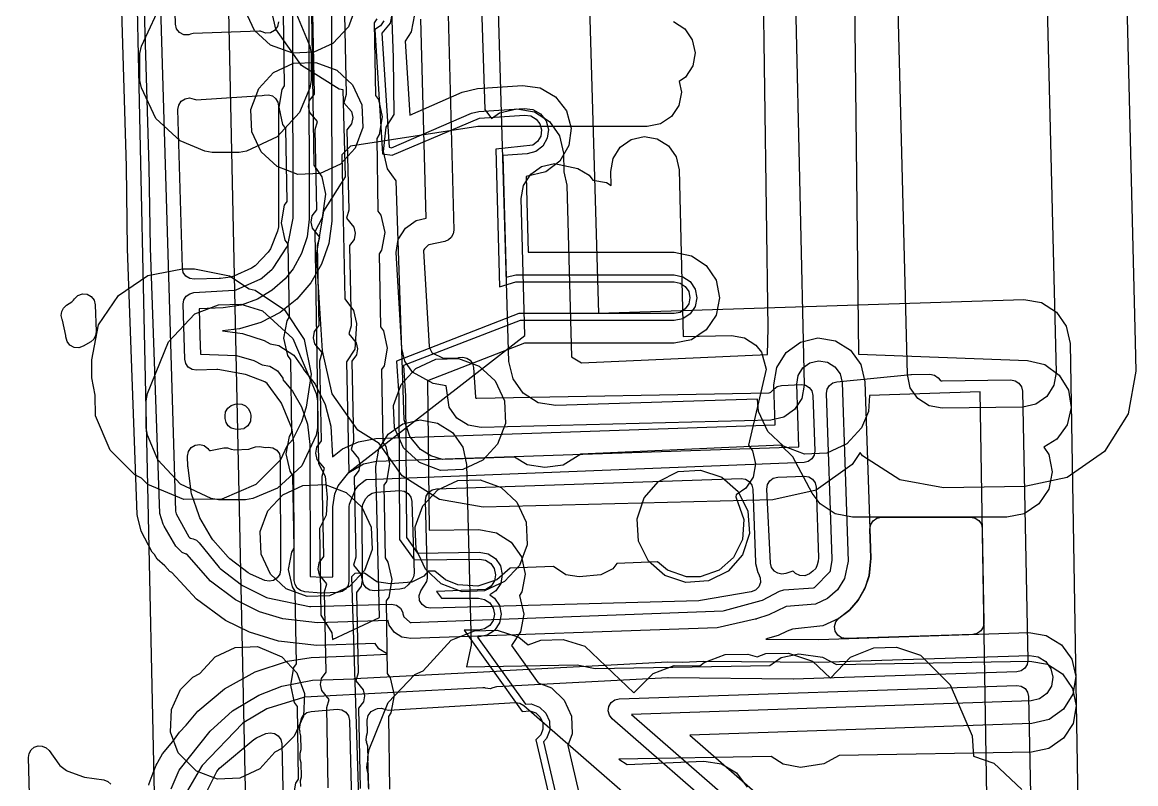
# Model space of a CAD drawing. Header units: metres. Extents: x 17722 to 17999, y 13535 to 15917.
# Drawn here: x 17800.38 to 17849.34, y 15495.44 to 15528.91 of the extents above; entities that cross this region are included whole.
import ezdxf

# ---------------------------------------------------------------- set-up
doc = ezdxf.new("R2010")
doc.units = ezdxf.units.M
for name, color, linetype in [('AI_GREENING_ALLOWED_ZONE', 4, 'Continuous'), ('AI_GREENING_EXCLUSIONS', 1, 'Continuous'), ('AI_GREENING_LAWN', 82, 'Continuous')]:
    doc.layers.add(name, color=color, linetype=linetype)

msp = doc.modelspace()

# ---------------------------------------------------------------- linework, layer by layer
at = {"layer": 'AI_GREENING_ALLOWED_ZONE'}
for points in [[(17803.064, 15514.665), (17802.868, 15514.594), (17802.66, 15514.609), (17802.477, 15514.708), (17802.349, 15514.873), (17802.301, 15515.076), (17802.299, 15515.147), (17802.148, 15515.812), (17802.136, 15515.84), (17802.093, 15516.012), (17802.114, 15516.188), (17802.195, 15516.346), (17802.326, 15516.466), (17802.56, 15516.614), (17802.634, 15516.686), (17802.676, 15516.748), (17802.826, 15516.894), (17803.021, 15516.966), (17803.23, 15516.951), (17803.414, 15516.853), (17803.542, 15516.689), (17803.592, 15516.486), (17803.628, 15515.309), (17803.603, 15515.137), (17803.521, 15514.984), (17803.392, 15514.869), (17803.064, 15514.665)], [(17836.61, 15501.818), (17836.405, 15501.854), (17836.232, 15501.971), (17836.123, 15502.149), (17836.095, 15502.355), (17836.153, 15502.555), (17836.288, 15502.714), (17836.73, 15503.054), (17836.766, 15503.088), (17837.122, 15503.495), (17837.15, 15503.535), (17837.418, 15504.001), (17837.438, 15504.045), (17837.608, 15504.55), (17837.62, 15504.604), (17837.694, 15505.34), (17837.695, 15505.374), (17837.652, 15506.633), (17837.685, 15506.83), (17837.792, 15506.998), (17837.956, 15507.111), (17838.151, 15507.15), (17842.09, 15507.15), (17842.279, 15507.113), (17842.44, 15507.007), (17842.549, 15506.847), (17842.59, 15506.659), (17842.658, 15502.51), (17842.624, 15502.32), (17842.521, 15502.157), (17842.363, 15502.046), (17842.175, 15502.002), (17836.61, 15501.818)]]:
    msp.add_lwpolyline(points, close=True, dxfattribs=at)
msp.add_lwpolyline([(17800.7, 15494.973), (17800.65, 15496.595), (17800.65, 15496.595), (17800.677, 15496.775), (17800.767, 15496.933), (17800.908, 15497.048), (17801.08, 15497.106), (17801.262, 15497.098), (17801.429, 15497.025), (17801.559, 15496.898), (17801.981, 15496.298), (17802.034, 15496.243), (17802.323, 15496.023), (17802.389, 15495.987), (17803.065, 15495.745), (17803.112, 15495.733), (17803.966, 15495.606), (17804.14, 15495.546), (17804.28, 15495.428)], dxfattribs=at)
at = {"layer": 'AI_GREENING_EXCLUSIONS'}
for points in [[(17840.185, 15599.75), (17840.185, 15565.723), (17843.793, 15565.588), (17844.552, 15565.407), (17845.111, 15565.025), (17845.554, 15564.382), (17845.718, 15563.619), (17845.766, 15560.455), (17845.625, 15559.688), (17845.205, 15559.036), (17844.564, 15558.591), (17843.802, 15558.425), (17831.207, 15558.201), (17824.481, 15557.902), (17825.719, 15516.121), (17844.423, 15516.728), (17845.191, 15516.588), (17845.847, 15516.165), (17846.278, 15515.553), (17846.455, 15514.793), (17847.112, 15475.226)], [(17848.157, 15561.788), (17849.305, 15514.845), (17849.336, 15513.573), (17849.002, 15511.696), (17847.958, 15510.048), (17846.321, 15508.906), (17844.459, 15508.497), (17840.877, 15508.442), (17838.958, 15508.793), (17837.32, 15509.852), (17837.215, 15510.004), (17836.871, 15509.464), (17835.286, 15508.349), (17833.382, 15507.921), (17820.649, 15507.598), (17818.728, 15507.93), (17817.079, 15508.972), (17816.071, 15510.399), (17815.141, 15510.982), (17814.01, 15512.571), (17813.573, 15514.472), (17813.317, 15518.688), (17813.641, 15520.607), (17814.585, 15522.115), (17814.485, 15525.934), (17814.308, 15525.964), (17812.658, 15527.005), (17811.531, 15528.598), (17811.1, 15530.5)], [(17843.08, 15477.115), (17842.49, 15512.663), (17837.626, 15512.505), (17837.587, 15511.801), (17837.285, 15511.079), (17836.637, 15510.38), (17835.756, 15509.971), (17834.77, 15509.931), (17833.853, 15510.273), (17833.154, 15510.92), (17832.745, 15511.801), (17832.705, 15512.346), (17823.838, 15512.058), (17823.069, 15512.187), (17822.407, 15512.602), (17821.957, 15513.232), (17821.78, 15513.992), (17820.424, 15559.754)], [(17836.961, 15531.249), (17837.145, 15514.319), (17844.575, 15514.042), (17845.334, 15513.862), (17845.966, 15513.404), (17846.376, 15512.74), (17846.499, 15511.969), (17846.318, 15511.21), (17845.861, 15510.578), (17845.302, 15510.234), (17845.515, 15509.916), (17845.667, 15509.15), (17845.515, 15508.385), (17845.081, 15507.736), (17844.432, 15507.303), (17843.667, 15507.15), (17836.882, 15507.15), (17836.116, 15507.303), (17835.468, 15507.736), (17835.114, 15508.215), (17834.267, 15509.815), (17833.736, 15510.326), (17824.933, 15509.93), (17824.162, 15509.447), (17823.351, 15509.342), (17822.581, 15509.459), (17822.019, 15509.799), (17818.854, 15509.695), (17818.341, 15509.847), (17817.883, 15510.133), (17817.415, 15510.695), (17817.174, 15511.437), (17816.825, 15521.934), (17816.443, 15522.466), (17816.266, 15523.226), (17816.383, 15524.292), (17816.383, 15524.292), (17816.73, 15524.85), (17816.698, 15527.35), (17816.043, 15545.921)], [(17820.049, 15545.803), (17820.725, 15525.067), (17821.007, 15524.674), (17821.364, 15524.926), (17822.126, 15525.098), (17822.895, 15524.966), (17823.554, 15524.549), (17824.004, 15523.911), (17824.176, 15523.15), (17824.197, 15522.338), (17824.33, 15521.751), (17824.529, 15514.197), (17824.967, 15513.935), (17833.144, 15514.303), (17833.182, 15515.457), (17832.961, 15531.206)], [(17812.945, 15542.481), (17812.994, 15520.256), (17812.899, 15519.47), (17812.658, 15518.737), (17812.289, 15518.075), (17811.935, 15517.633), (17811.374, 15517.131), (17810.725, 15516.74), (17810, 15516.475), (17809.217, 15516.355), (17808.164, 15516.318), (17808.192, 15515.117), (17808.216, 15514.323), (17809.8, 15514.266), (17810.559, 15514.035), (17810.934, 15513.845), (17811.266, 15513.788), (17811.599, 15513.585), (17811.829, 15513.27), (17811.856, 15513.16), (17811.874, 15513.146), (17812.262, 15512.687), (17812.661, 15512), (17812.916, 15511.249), (17813.023, 15510.355), (17813.037, 15504.555), (17813.554, 15504.522), (17814.037, 15504.537), (17814.03, 15507.607), (17814.122, 15508.183), (17814.267, 15508.538), (17814.732, 15509.123), (17815.389, 15509.497), (17815.961, 15509.611), (17834.524, 15510.25), (17834.429, 15513), (17834.491, 15513.385), (17834.697, 15513.716), (17835.013, 15513.944), (17835.393, 15514.034), (17835.778, 15513.971), (17836.11, 15513.766), (17836.338, 15513.449), (17836.427, 15513.069), (17836.695, 15505.224), (17836.532, 15504.462), (17836.224, 15503.964), (17835.782, 15503.575), (17835.251, 15503.333), (17833.972, 15503.228), (17833.942, 15503.215), (17833.211, 15502.868), (17832.663, 15502.688), (17832.647, 15502.681), (17832.635, 15502.679), (17832.609, 15502.67), (17830.931, 15502.295), (17830.931, 15502.295), (17830.931, 15502.295), (17830.931, 15502.295), (17817.46, 15501.826), (17817.46, 15501.826), (17817.46, 15501.826), (17817.268, 15501.857), (17817.075, 15501.888), (17817.075, 15501.888), (17817.075, 15501.888), (17816.909, 15501.991), (17816.743, 15502.094), (17816.743, 15502.094), (17816.743, 15502.094), (17816.63, 15502.252), (17816.516, 15502.411), (17816.516, 15502.411), (17816.516, 15502.411), (17816.471, 15502.601), (17816.467, 15502.619), (17813.361, 15502.516), (17811.842, 15502.689), (17810.812, 15503), (17809.758, 15503.519), (17808.65, 15504.344), (17807.616, 15505.525), (17807.59, 15505.535), (17807.409, 15505.608), (17807.409, 15505.608), (17807.409, 15505.608), (17807.27, 15505.745), (17807.131, 15505.881), (17807.131, 15505.881), (17807.131, 15505.881), (17807.131, 15505.881), (17806.612, 15506.756), (17806.6, 15506.792), (17806.571, 15506.843), (17806.425, 15507.323), (17806.425, 15507.323), (17806.425, 15507.323), (17806.425, 15507.323), (17806.425, 15507.323), (17806.011, 15518.988), (17805.966, 15522.547), (17805.419, 15540.71)], [(17813.946, 15542.456), (17813.99, 15520.16), (17813.856, 15519.181), (17813.543, 15518.27), (17813.069, 15517.45), (17812.454, 15516.739), (17811.715, 15516.153), (17810.869, 15515.713), (17809.937, 15515.439), (17809.187, 15515.35), (17809.187, 15515.35), (17810.067, 15515.229), (17811.011, 15514.927), (17811.277, 15514.778), (17811.665, 15514.706), (17812.319, 15514.28), (17812.736, 15513.69), (17812.746, 15513.653), (17813.251, 15513.003), (17813.693, 15512.115), (17813.951, 15511.156), (17814.024, 15509.804), (17814.462, 15510.156), (17815.161, 15510.471), (17815.926, 15510.61), (17833.49, 15511.215), (17833.429, 15512.965), (17833.555, 15513.735), (17833.965, 15514.399), (17834.599, 15514.854), (17835.358, 15515.033), (17836.129, 15514.908), (17836.792, 15514.497), (17837.248, 15513.864), (17837.427, 15513.104), (17837.696, 15505.357), (17837.617, 15504.576), (17837.43, 15504.022), (17837.138, 15503.514), (17836.75, 15503.069), (17836.284, 15502.71), (17835.575, 15502.387), (17834.243, 15502.235), (17834.014, 15502.148), (17833.621, 15501.956), (17833.149, 15501.82), (17833.068, 15501.79), (17835.398, 15501.777), (17844.633, 15502.084), (17844.633, 15502.084), (17844.633, 15502.084), (17844.633, 15502.084), (17845.403, 15501.957), (17846.066, 15501.545), (17846.52, 15500.911), (17846.698, 15500.151), (17846.571, 15499.381), (17846.159, 15498.718), (17845.525, 15498.263), (17844.765, 15498.086), (17829.728, 15497.577), (17842.931, 15486.063)], [(17805.939, 15495.384), (17805.952, 15495.457), (17806.141, 15495.923), (17806.268, 15496.262), (17806.305, 15496.327), (17806.319, 15496.36), (17806.344, 15496.396), (17806.55, 15496.757), (17806.998, 15497.297), (17807.297, 15497.709), (17807.593, 15498.015), (17808.106, 15498.636), (17809.277, 15499.614), (17810.626, 15500.359), (17812.042, 15500.825), (17813.08, 15500.987), (17814.912, 15501.058), (17814.939, 15501.064), (17816.417, 15501.142), (17816.393, 15501.158), (17816.061, 15501.363), (17816.061, 15501.363), (17816.061, 15501.363), (17815.892, 15501.598), (17813.333, 15501.517), (17811.644, 15501.709), (17810.37, 15502.103), (17809.317, 15502.621), (17808.042, 15503.55), (17806.959, 15504.732), (17806.862, 15504.771), (17806.642, 15505.016), (17806.305, 15505.318), (17806.19, 15505.518), (17806.097, 15505.622), (17805.604, 15506.547), (17805.604, 15506.547), (17805.604, 15506.547), (17805.445, 15507.195), (17805.426, 15507.269), (17805.426, 15507.269), (17805.426, 15507.269), (17805.426, 15507.269), (17805.011, 15518.953), (17804.965, 15522.569), (17804.419, 15540.682)], [(17812.944, 15538.869), (17813.197, 15522.625), (17813.55, 15522.114), (17813.714, 15521.351), (17813.564, 15520.305), (17813.243, 15519.691), (17813.401, 15509.511), (17813.703, 15508.956), (17813.788, 15508.021), (17813.736, 15507.243), (17813.446, 15506.657), (17813.505, 15502.851), (17813.988, 15502.074), (17814.018, 15501.782), (17816.08, 15502.741), (17815.919, 15509.379), (17816.052, 15510.148), (17816.47, 15510.807), (17817.108, 15511.256), (17817.869, 15511.427), (17818.638, 15511.293), (17819.297, 15510.876), (17819.747, 15510.238), (17819.917, 15509.476), (17820.111, 15501.528), (17819.91, 15500.582), (17824.776, 15500.667), (17825.573, 15500.509), (17833.243, 15500.638), (17833.754, 15500.992), (17834.517, 15501.157), (17835.563, 15501.008), (17836.177, 15500.687), (17844.686, 15500.83), (17845.454, 15500.69), (17846.11, 15500.268), (17846.554, 15499.626), (17846.72, 15498.864), (17846.58, 15498.096), (17846.158, 15497.44), (17845.516, 15496.995), (17844.753, 15496.83), (17836.299, 15496.689), (17835.62, 15496.315), (17834.6, 15496.16), (17833.833, 15496.299), (17833.306, 15496.638), (17826.611, 15496.526), (17826.969, 15496.282), (17830.347, 15496.436), (17831.118, 15496.319), (17831.786, 15495.915), (17832.249, 15495.287)], [(17805.37, 15484.923), (17779.81, 15497.765), (17778.888, 15498.059), (17778.474, 15498.436), (17777.282, 15499.037), (17776.669, 15499.517), (17776.284, 15500.194), (17776.188, 15500.969), (17776.397, 15501.724), (17776.878, 15502.339), (17777.557, 15502.723), (17777.557, 15502.723), (17778.332, 15502.817), (17779.081, 15502.61), (17780.28, 15502.008), (17780.829, 15501.898), (17781.596, 15501.345), (17806.32, 15488.923), (17805.366, 15532.885)], [(17805.37, 15484.923), (17779.81, 15497.765), (17778.888, 15498.059), (17778.474, 15498.436), (17777.282, 15499.037), (17776.669, 15499.517), (17776.284, 15500.194), (17776.188, 15500.969), (17776.397, 15501.724), (17776.878, 15502.339), (17777.557, 15502.723), (17777.557, 15502.723), (17778.332, 15502.817), (17779.081, 15502.61), (17780.28, 15502.008), (17780.829, 15501.898), (17781.596, 15501.345), (17806.32, 15488.923), (17805.366, 15532.885)], [(17809.383, 15532.128), (17810.317, 15489.068)], [(17809.383, 15532.128), (17810.317, 15489.068)], [(17812.146, 15529.976), (17813.024, 15527.861), (17813.089, 15527.539), (17813.089, 15526.352), (17813.024, 15526.029), (17812.571, 15524.946), (17811.583, 15523.872), (17810.237, 15523.241), (17809.914, 15523.176), (17808.727, 15523.176), (17808.404, 15523.241), (17807.321, 15523.695), (17806.247, 15524.682), (17805.616, 15526.029), (17805.551, 15526.352), (17805.551, 15527.539), (17805.616, 15527.861), (17806.602, 15529.977)], [(17834.375, 15529.775), (17834.756, 15512.953), (17834.654, 15512.377), (17834.34, 15511.883), (17833.865, 15511.548), (17833.294, 15511.419), (17820.561, 15511.097), (17819.984, 15511.197), (17819.489, 15511.51), (17819.152, 15511.988), (17819.013, 15512.935), (17818.45, 15513.03), (17817.542, 15513.529), (17817.203, 15514.005), (17817.072, 15514.576), (17816.815, 15518.787), (17816.913, 15519.363), (17817.223, 15519.859), (17817.7, 15520.199), (17818.134, 15520.3), (17817.904, 15529.043)], [(17812.276, 15494.699), (17812.415, 15495.467), (17812.525, 15495.638), (17812.48, 15498.833), (17812.352, 15499.018), (17812.186, 15499.78), (17812.325, 15500.548), (17812.433, 15500.717), (17812.383, 15503.91), (17812.255, 15504.095), (17812.087, 15504.857), (17812.225, 15505.625), (17812.334, 15505.796), (17812.283, 15508.991), (17812.155, 15509.176), (17811.987, 15509.938), (17812.125, 15510.706), (17812.234, 15510.877), (17812.181, 15514.069), (17812.052, 15514.254), (17811.884, 15515.016), (17812.02, 15515.784), (17812.129, 15515.955), (17812.074, 15519.15), (17811.945, 15519.335), (17811.776, 15520.097), (17811.912, 15520.865), (17812.022, 15521.036), (17811.966, 15524.231), (17811.837, 15524.415), (17811.669, 15525.177), (17811.805, 15525.946), (17811.914, 15526.117), (17811.859, 15529.312)], [(17813.831, 15495.262), (17813.769, 15498.793), (17813.872, 15499.146), (17813.544, 15499.536), (17813.486, 15499.803), (17813.535, 15500.072), (17813.741, 15500.343), (17813.672, 15503.873), (17813.774, 15504.226), (17813.446, 15504.616), (17813.387, 15504.883), (17813.435, 15505.151), (17813.642, 15505.423), (17813.572, 15508.954), (17813.674, 15509.307), (17813.346, 15509.697), (17813.287, 15509.964), (17813.335, 15510.232), (17813.542, 15510.504), (17813.47, 15514.034), (17813.571, 15514.387), (17813.242, 15514.776), (17813.184, 15515.043), (17813.231, 15515.312), (17813.437, 15515.584), (17813.363, 15519.115), (17813.464, 15519.468), (17813.135, 15519.857), (17813.076, 15520.124), (17813.124, 15520.393), (17813.33, 15520.665), (17813.255, 15524.196), (17813.357, 15524.549), (17813.028, 15524.938), (17812.969, 15525.205), (17813.016, 15525.474), (17813.222, 15525.745), (17813.148, 15529.277)], [(17814.548, 15529.256), (17814.623, 15525.725), (17814.522, 15525.372), (17814.851, 15524.982), (17814.909, 15524.716), (17814.862, 15524.447), (17814.656, 15524.175), (17814.731, 15520.644), (17814.629, 15520.291), (17814.958, 15519.902), (17815.017, 15519.635), (17814.969, 15519.366), (17814.763, 15519.094), (17814.838, 15515.563), (17814.736, 15515.21), (17815.065, 15514.821), (17815.124, 15514.554), (17815.077, 15514.285), (17814.871, 15514.013), (17814.942, 15510.481), (17814.84, 15510.128), (17815.169, 15509.738), (17815.227, 15509.472), (17815.179, 15509.203), (17814.973, 15508.931), (17815.042, 15505.4), (17814.94, 15505.047), (17815.269, 15504.657), (17815.327, 15504.391), (17815.279, 15504.122), (17815.073, 15503.85), (17815.142, 15500.319), (17815.039, 15499.965), (17815.367, 15499.575), (17815.425, 15499.308), (17815.377, 15499.039), (17815.17, 15498.768), (17815.232, 15495.237)], [(17815.966, 15529.056), (17815.857, 15528.885), (17815.912, 15525.69), (17816.041, 15525.505), (17816.209, 15524.743), (17816.073, 15523.975), (17815.964, 15523.804), (17816.019, 15520.609), (17816.148, 15520.424), (17816.317, 15519.662), (17816.181, 15518.894), (17816.071, 15518.723), (17816.127, 15515.528), (17816.256, 15515.343), (17816.424, 15514.581), (17816.288, 15513.813), (17816.179, 15513.642), (17816.231, 15510.444), (17816.36, 15510.259), (17816.527, 15509.497), (17816.39, 15508.729), (17816.28, 15508.558), (17816.331, 15505.363), (17816.46, 15505.178), (17816.627, 15504.416), (17816.49, 15503.648), (17816.38, 15503.477), (17816.43, 15500.28), (17816.559, 15500.093), (17816.725, 15499.331), (17816.586, 15498.563), (17816.476, 15498.392), (17816.521, 15495.197)], [(17816.279, 15528.972), (17816.129, 15528.744), (17815.874, 15528.584), (17816.222, 15523.121), (17816.646, 15523.066), (17820.48, 15524.691), (17822.466, 15524.824), (17822.737, 15524.789), (17822.974, 15524.652), (17823.141, 15524.436), (17823.212, 15524.172), (17823.176, 15523.901), (17823.04, 15523.665), (17822.823, 15523.498), (17821.202, 15523.336), (17821.364, 15517.273), (17822.082, 15517.5), (17829.036, 15517.5), (17829.303, 15517.447), (17829.531, 15517.295), (17829.682, 15517.068), (17829.736, 15516.8), (17829.682, 15516.532), (17829.531, 15516.305), (17829.303, 15516.153), (17829.036, 15516.1), (17822.213, 15516.1), (17816.83, 15514.019), (17816.93, 15512.485), (17816.97, 15506.175), (17817.609, 15505.278), (17820.478, 15505.317), (17820.746, 15505.268), (17820.975, 15505.119), (17821.13, 15504.894), (17821.187, 15504.627), (17821.137, 15504.358), (17820.989, 15504.129), (17820.764, 15503.974), (17818.598, 15503.892), (17818.814, 15503.59), (17820.438, 15503.59), (17820.706, 15503.536), (17820.933, 15503.385), (17821.085, 15503.157), (17821.138, 15502.89), (17821.085, 15502.622), (17820.933, 15502.395), (17820.706, 15502.243), (17820.438, 15502.19), (17819.813, 15502.19), (17822.364, 15498.613), (17822.7, 15498.65), (17822.955, 15498.553), (17823.154, 15498.366), (17823.266, 15498.117), (17823.274, 15497.844), (17823.178, 15497.588), (17822.967, 15497.373), (17825.226, 15487.676)], [(17816.63, 15529.243), (17816.557, 15528.86), (17816.185, 15528.426), (17816.514, 15523.415), (17816.62, 15523.382), (17820.127, 15524.91), (17820.46, 15524.991), (17822.447, 15525.123), (17822.833, 15525.073), (17823.172, 15524.878), (17823.409, 15524.569), (17823.511, 15524.192), (17823.46, 15523.805), (17823.266, 15523.467), (17822.956, 15523.229), (17822.58, 15523.128), (17821.516, 15523.057), (17821.653, 15517.706), (17822.082, 15517.8), (17829.036, 15517.8), (17829.418, 15517.724), (17829.743, 15517.507), (17829.959, 15517.183), (17830.036, 15516.8), (17829.959, 15516.417), (17829.743, 15516.093), (17829.418, 15515.876), (17829.036, 15515.8), (17822.269, 15515.8), (17817.144, 15513.819), (17817.23, 15512.487), (17817.273, 15506.267), (17817.762, 15505.581), (17820.474, 15505.617), (17820.857, 15505.546), (17821.185, 15505.334), (17821.406, 15505.013), (17821.487, 15504.631), (17821.416, 15504.247), (17821.204, 15503.92), (17820.937, 15503.736), (17821.145, 15503.597), (17821.362, 15503.272), (17821.438, 15502.89), (17821.362, 15502.507), (17821.145, 15502.182), (17820.821, 15501.966), (17820.395, 15501.89), (17822.5, 15498.938), (17822.749, 15498.946), (17823.114, 15498.807), (17823.398, 15498.54), (17823.558, 15498.184), (17823.57, 15497.794), (17823.432, 15497.429), (17823.296, 15497.285), (17825.518, 15487.745)], [(17817.63, 15529.252), (17817.484, 15528.485), (17817.211, 15528.068), (17817.424, 15524.823), (17819.728, 15525.827), (17820.393, 15525.989), (17822.38, 15526.121), (17823.154, 15526.02), (17823.83, 15525.631), (17824.306, 15525.012), (17824.509, 15524.259), (17824.408, 15523.485), (17824.018, 15522.808), (17823.4, 15522.333), (17822.54, 15522.123), (17822.625, 15518.8), (17829.036, 15518.8), (17829.801, 15518.648), (17830.45, 15518.214), (17830.883, 15517.566), (17831.036, 15516.8), (17830.883, 15516.035), (17830.45, 15515.386), (17829.801, 15514.952), (17829.036, 15514.8), (17822.456, 15514.8), (17818.19, 15513.151), (17818.271, 15506.59), (17820.46, 15506.617), (17821.227, 15506.475), (17821.882, 15506.051), (17822.324, 15505.408), (17822.487, 15504.645), (17822.345, 15503.877), (17822.243, 15503.72), (17822.438, 15502.89), (17822.286, 15502.124), (17821.885, 15501.523), (17823.059, 15499.877), (17823.644, 15499.655), (17824.212, 15499.121), (17824.533, 15498.409), (17824.557, 15497.629), (17824.364, 15497.12), (17826.491, 15487.977)], [(17829.013, 15528.935), (17829.505, 15528.617), (17829.838, 15528.136), (17829.961, 15527.564), (17829.856, 15526.988), (17829.538, 15526.496), (17829.266, 15526.308), (17829.362, 15525.827), (17829.248, 15525.253), (17828.923, 15524.767), (17828.436, 15524.441), (17827.862, 15524.327), (17820.415, 15524.327), (17814.806, 15523.46), (17814.43, 15523.075), (17814.568, 15516.749), (17814.949, 15516.241), (17815.076, 15515.669), (17815.003, 15514.535), (17814.629, 15513.976), (17814.735, 15509.137), (17822.475, 15515.137), (17822.321, 15521.159), (17822.421, 15521.735), (17822.733, 15522.23), (17823.211, 15522.568), (17823.782, 15522.696), (17824.807, 15522.478), (17825.311, 15522.181), (17825.472, 15521.968), (17826.061, 15521.871), (17826.274, 15521.737), (17826.258, 15522.345), (17826.358, 15522.922), (17826.67, 15523.417), (17827.149, 15523.755), (17827.72, 15523.883), (17828.296, 15523.784), (17828.791, 15523.471), (17829.129, 15522.993), (17829.257, 15522.422), (17829.445, 15515.096), (17831.562, 15515.137), (17832.138, 15515.035), (17832.631, 15514.719), (17832.876, 15514.412), (17833.091, 15513.667), (17832.314, 15510.319), (17832.49, 15510.065), (17832.614, 15509.493), (17832.509, 15508.917), (17832.192, 15508.425), (17831.771, 15508.133), (17831.75, 15508.049), (17832.104, 15507.054), (17832.045, 15506.168), (17831.658, 15505.388), (17831.014, 15504.822), (17830.181, 15504.537), (17829.587, 15504.537), (17828.754, 15504.822), (17828.309, 15505.189), (17826.526, 15505.113), (17826.341, 15504.891), (17825.823, 15504.62), (17824.865, 15504.535), (17824.286, 15504.625), (17823.739, 15504.994), (17821.832, 15504.913), (17821.247, 15504.406), (17820.414, 15504.121), (17819.528, 15504.18), (17818.987, 15504.406), (17818.525, 15504.79), (17818.219, 15504.781), (17818.031, 15504.561), (17817.509, 15504.296), (17816.551, 15504.222), (17815.973, 15504.318), (17815.43, 15504.693), (17814.996, 15504.679), (17814.852, 15504.535), (17815.188, 15493.902)], [(17815.619, 15495.208), (17815.573, 15496.623), (17815.638, 15496.946), (17816.473, 15499.016), (17817.633, 15500.238), (17818.006, 15500.398), (17819.236, 15501.756), (17820.266, 15502.163), (17821.26, 15502.19), (17822.209, 15501.89), (17822.616, 15501.548), (17823.174, 15501.758), (17824.168, 15501.785), (17825.117, 15501.485), (17827.264, 15499.435), (17828.117, 15500.286), (17829.048, 15500.636), (17830.175, 15500.621), (17830.355, 15500.764), (17831.286, 15501.114), (17832.28, 15501.141), (17832.685, 15501.013), (17833.077, 15501.16), (17834.071, 15501.187), (17835.121, 15500.835), (17835.914, 15500.085), (17836.792, 15501.01), (17837.822, 15501.417), (17838.816, 15501.444), (17839.866, 15501.092), (17841.176, 15499.787), (17842.138, 15497.546), (17842.203, 15496.65), (17843.102, 15496.346), (17844.326, 15495.187)], [(17806.924, 15495.224), (17807.275, 15496.033), (17807.275, 15496.033), (17807.275, 15496.033), (17808.636, 15497.746), (17809.626, 15498.639), (17810.777, 15499.333), (17811.792, 15499.727), (17813.145, 15499.989), (17814.951, 15500.055), (17814.991, 15500.066), (17821.513, 15500.41), (17821.516, 15500.41), (17821.549, 15500.412), (17828.758, 15500.793), (17829.428, 15500.791), (17830.312, 15500.833), (17835.39, 15500.777), (17844.666, 15501.084), (17844.666, 15501.084), (17844.666, 15501.084), (17844.666, 15501.084), (17845.051, 15501.021), (17845.382, 15500.815), (17845.61, 15500.498), (17845.698, 15500.118), (17845.635, 15499.733), (17845.429, 15499.402), (17845.112, 15499.174), (17844.732, 15499.085), (17827.161, 15498.489), (17842.273, 15485.31)]]:
    msp.add_lwpolyline(points, dxfattribs=at)
for points in [[(17844.203, 15562.742), (17844.53, 15562.273), (17844.658, 15561.702), (17845.837, 15513.519), (17845.736, 15512.956), (17845.423, 15512.462), (17844.945, 15512.125), (17844.374, 15511.996), (17840.823, 15511.942), (17840.248, 15512.047), (17839.756, 15512.365), (17839.424, 15512.846), (17839.301, 15513.419), (17838.064, 15561.585), (17838.168, 15562.161), (17838.485, 15562.653), (17838.967, 15562.986), (17839.539, 15563.11), (17843.135, 15563.165), (17843.698, 15563.065), (17844.203, 15562.742)], [(17812.466, 15532.508), (17813, 15532.479), (17813.917, 15532.138), (17814.616, 15531.491), (17815.036, 15530.567), (17815.07, 15529.652), (17814.723, 15528.706), (17814.032, 15527.975), (17813.197, 15527.597), (17812.283, 15527.547), (17811.291, 15527.9), (17810.592, 15528.547), (17810.183, 15529.429), (17810.113, 15529.927), (17810.144, 15530.415), (17810.485, 15531.332), (17811.132, 15532.031), (17812.014, 15532.44), (17812.466, 15532.508)], [(17814.906, 15526.154), (17815.315, 15525.272), (17815.354, 15524.286), (17815.013, 15523.369), (17814.366, 15522.67), (17813.484, 15522.261), (17812.498, 15522.222), (17811.581, 15522.563), (17810.882, 15523.21), (17810.473, 15524.092), (17810.434, 15525.078), (17810.775, 15525.995), (17811.422, 15526.694), (17812.304, 15527.103), (17813.29, 15527.142), (17814.207, 15526.801), (17814.906, 15526.154)], [(17803.736, 15515.608), (17804.604, 15516.905), (17805.901, 15517.773), (17807.432, 15518.077), (17807.954, 15518.072), (17809.485, 15517.768), (17810.357, 15517.185), (17810.615, 15517.134), (17811.912, 15516.266), (17812.78, 15514.969), (17813.084, 15513.438), (17812.863, 15511.997), (17812.651, 15511.342), (17812.258, 15510.552), (17812.006, 15510.282), (17811.736, 15509.674), (17810.656, 15508.594), (17809.147, 15507.947), (17807.486, 15507.931), (17805.9, 15508.594), (17805.617, 15508.877), (17805.324, 15509.016), (17804.244, 15510.096), (17803.597, 15511.605), (17803.581, 15512.525), (17803.432, 15513.275), (17803.432, 15514.077), (17803.736, 15515.608)], [(17810.944, 15516.219), (17812.269, 15515.008), (17813.299, 15512.596), (17813.364, 15512.274), (17813.364, 15511.087), (17813.299, 15510.764), (17812.668, 15509.417), (17811.595, 15508.43), (17810.511, 15507.976), (17810.189, 15507.911), (17809.001, 15507.911), (17808.679, 15507.976), (17807.332, 15508.607), (17806.344, 15509.681), (17805.891, 15510.764), (17805.826, 15511.087), (17805.826, 15512.274), (17805.891, 15512.596), (17806.811, 15514.863), (17807.971, 15516.085), (17809.001, 15516.492), (17809.995, 15516.519), (17810.944, 15516.219)], [(17821.172, 15513.144), (17821.581, 15512.262), (17821.62, 15511.276), (17821.279, 15510.359), (17820.632, 15509.66), (17819.75, 15509.251), (17818.764, 15509.212), (17817.847, 15509.553), (17817.148, 15510.2), (17816.739, 15511.082), (17816.7, 15512.068), (17817.041, 15512.985), (17817.688, 15513.684), (17818.57, 15514.093), (17819.556, 15514.132), (17820.473, 15513.791), (17821.172, 15513.144)], [(17831.134, 15508.914), (17831.852, 15508.287), (17832.287, 15507.418), (17832.355, 15506.434), (17832.041, 15505.507), (17831.414, 15504.789), (17830.545, 15504.354), (17829.561, 15504.286), (17828.634, 15504.6), (17827.916, 15505.227), (17827.481, 15506.096), (17827.413, 15507.08), (17827.727, 15508.007), (17828.354, 15508.725), (17829.223, 15509.16), (17830.207, 15509.228), (17831.134, 15508.914)], [(17815.313, 15507.599), (17815.722, 15506.717), (17815.761, 15505.731), (17815.42, 15504.814), (17814.773, 15504.115), (17813.891, 15503.706), (17812.905, 15503.667), (17811.988, 15504.008), (17811.289, 15504.655), (17810.88, 15505.537), (17810.841, 15506.523), (17811.182, 15507.44), (17811.829, 15508.139), (17812.711, 15508.548), (17813.697, 15508.587), (17814.614, 15508.246), (17815.313, 15507.599)], [(17822.129, 15507.813), (17822.538, 15506.931), (17822.577, 15505.945), (17822.236, 15505.028), (17821.589, 15504.329), (17820.707, 15503.92), (17819.721, 15503.881), (17818.804, 15504.222), (17818.105, 15504.869), (17817.696, 15505.751), (17817.657, 15506.737), (17817.998, 15507.654), (17818.645, 15508.353), (17819.527, 15508.762), (17820.513, 15508.801), (17821.43, 15508.46), (17822.129, 15507.813)], [(17809.736, 15501.428), (17810.722, 15501.467), (17811.798, 15501.019), (17812.445, 15500.32), (17812.786, 15499.403), (17812.747, 15498.417), (17812.338, 15497.535), (17811.798, 15496.995), (17811.488, 15496.825), (17810.828, 15496.095), (17809.946, 15495.686), (17808.96, 15495.647), (17808.043, 15495.988), (17807.237, 15496.794), (17806.896, 15497.711), (17806.935, 15498.697), (17807.344, 15499.579), (17807.884, 15500.119), (17808.194, 15500.289), (17808.854, 15501.019), (17809.736, 15501.428)]]:
    msp.add_lwpolyline(points, close=True, dxfattribs=at)
at = {"layer": 'AI_GREENING_LAWN'}
for points in [[(17819.085, 15529.784), (17819.349, 15519.776), (17819.324, 15519.605), (17819.242, 15519.454), (17819.114, 15519.339), (17818.955, 15519.274), (17818.256, 15519.123), (17818.222, 15519.11), (17818.193, 15519.087), (17818.06, 15518.946), (17818.035, 15518.905), (17818.028, 15518.858), (17818.268, 15514.663), (17818.295, 15514.565), (17818.369, 15514.42), (17818.392, 15514.388), (17818.425, 15514.365), (17818.857, 15514.165), (17818.964, 15514.142), (17819.495, 15514.15), (17819.572, 15514.173), (17819.749, 15514.193), (17819.922, 15514.15), (17820.068, 15514.049), (17820.17, 15513.903), (17820.215, 15513.731), (17820.312, 15512.427), (17820.323, 15512.387), (17820.363, 15512.38), (17833.213, 15512.618), (17833.259, 15512.629), (17833.298, 15512.656), (17833.418, 15512.786), (17833.573, 15512.899), (17833.758, 15512.946), (17834.62, 15512.991), (17834.815, 15512.963), (17834.984, 15512.861), (17835.101, 15512.702), (17835.146, 15512.51), (17835.231, 15510.072), (17835.2, 15509.88), (17835.097, 15509.714), (17834.94, 15509.6), (17834.751, 15509.555), (17815.531, 15508.798), (17815.495, 15508.791), (17815.463, 15508.774), (17815.113, 15508.511), (17815.033, 15508.407), (17814.753, 15507.712), (17814.735, 15507.619), (17814.738, 15504.344), (17814.702, 15504.157), (17814.598, 15503.996), (17814.441, 15503.887), (17814.254, 15503.844), (17813.572, 15503.822), (17813.515, 15503.823), (17812.797, 15503.881), (17812.619, 15503.93), (17812.47, 15504.04), (17812.372, 15504.197), (17812.337, 15504.378), (17812.321, 15510.37), (17812.32, 15510.397), (17812.252, 15511.004), (17812.233, 15511.074), (17811.772, 15512.16), (17811.744, 15512.208), (17811.152, 15513.024), (17811.041, 15513.109), (17810.237, 15513.414), (17810.192, 15513.427), (17808.979, 15513.639), (17808.929, 15513.643), (17808.038, 15513.617), (17807.845, 15513.649), (17807.68, 15513.753), (17807.567, 15513.913), (17807.523, 15514.103), (17807.459, 15516.513), (17807.49, 15516.701), (17807.591, 15516.864), (17807.744, 15516.978), (17807.93, 15517.025), (17809.702, 15517.128), (17809.789, 15517.149), (17810.863, 15517.63), (17810.925, 15517.669), (17811.362, 15518.048), (17811.407, 15518.1), (17812.013, 15519.024), (17812.049, 15519.11), (17812.292, 15520.298), (17812.297, 15520.349), (17812.246, 15542.457)], [(17806.117, 15540.846), (17807.122, 15507.42), (17807.152, 15507.309), (17807.703, 15506.296), (17807.733, 15506.26), (17807.776, 15506.239), (17807.9, 15506.205), (17808.042, 15506.14), (17808.157, 15506.035), (17809.035, 15504.942), (17809.078, 15504.9), (17810.022, 15504.176), (17810.063, 15504.15), (17811.119, 15503.631), (17811.179, 15503.611), (17813.012, 15503.231), (17813.07, 15503.226), (17816.617, 15503.326), (17816.831, 15503.285), (17817.007, 15503.156), (17817.112, 15502.964), (17817.115, 15502.902), (17817.135, 15502.819), (17817.162, 15502.781), (17817.4, 15502.559), (17817.44, 15502.534), (17817.486, 15502.527), (17831.198, 15503.044), (17831.253, 15503.052), (17832.869, 15503.488), (17832.921, 15503.509), (17833.667, 15503.904), (17833.865, 15503.961), (17835.164, 15504.056), (17835.206, 15504.066), (17835.241, 15504.091), (17835.878, 15504.744), (17835.899, 15504.773), (17835.91, 15504.807), (17835.992, 15505.272), (17835.996, 15505.324), (17835.743, 15512.593), (17835.772, 15512.778), (17835.867, 15512.94), (17836.015, 15513.055), (17836.195, 15513.108), (17839.443, 15513.419), (17839.483, 15513.421), (17840.279, 15513.434), (17840.482, 15513.394), (17840.652, 15513.275), (17840.74, 15513.181), (17840.78, 15513.153), (17840.828, 15513.143), (17843.846, 15513.189), (17844.037, 15513.154), (17844.201, 15513.048), (17844.311, 15512.889), (17844.353, 15512.699), (17844.592, 15500.875), (17844.559, 15500.685), (17844.455, 15500.521), (17844.298, 15500.409), (17844.109, 15500.365), (17834.292, 15500.038), (17834.271, 15500.038), (17828.785, 15500.093), (17828.769, 15500.093), (17821.231, 15499.694), (17821.076, 15499.651), (17821.075, 15499.654), (17820.95, 15499.617), (17820.75, 15499.641), (17820.722, 15499.65), (17820.63, 15499.663), (17812.81, 15499.239), (17812.751, 15499.229), (17811.184, 15498.751), (17811.13, 15498.727), (17810.117, 15498.131), (17810.064, 15498.089), (17808.293, 15496.25), (17808.257, 15496.202), (17807.643, 15495.148)], [(17811.646, 15528.92), (17811.602, 15528.714), (17811.477, 15528.545), (17811.293, 15528.442), (17811.084, 15528.424), (17810.885, 15528.494), (17810.857, 15528.511), (17810.811, 15528.518), (17807.893, 15528.406), (17807.774, 15528.378), (17807.701, 15528.349), (17807.488, 15528.358), (17807.299, 15528.454), (17807.166, 15528.621), (17807.115, 15528.827), (17807.03, 15531.863)], [(17841.833, 15484.757), (17826.312, 15498.293), (17826.192, 15498.45), (17826.142, 15498.641), (17826.17, 15498.837), (17826.272, 15499.007), (17826.431, 15499.124), (17826.624, 15499.169), (17844.108, 15499.765), (17844.302, 15499.733), (17844.469, 15499.628), (17844.582, 15499.467), (17844.625, 15499.275), (17845.102, 15475.686)], [(17812.621, 15495.315), (17812.617, 15495.582), (17812.658, 15495.738), (17812.649, 15496.367), (17812.604, 15496.521), (17812.6, 15496.789), (17812.641, 15496.944), (17812.634, 15497.55), (17812.587, 15497.727), (17812.597, 15497.73), (17812.569, 15497.822), (17812.598, 15498.033), (17812.617, 15498.084), (17812.617, 15498.121), (17812.652, 15498.302), (17812.75, 15498.458), (17812.898, 15498.568), (17813.076, 15498.617), (17814.223, 15498.712), (17814.223, 15498.712), (17814.424, 15498.688), (17814.599, 15498.586), (17814.719, 15498.424), (17814.765, 15498.227), (17815.105, 15484.591)], [(17815.607, 15495.273), (17815.595, 15495.881), (17815.547, 15496.057), (17815.554, 15496.059), (17815.529, 15496.132), (17815.541, 15496.321), (17815.582, 15496.481), (17815.57, 15497.09), (17815.522, 15497.266), (17815.528, 15497.268), (17815.504, 15497.341), (17815.515, 15497.53), (17815.556, 15497.69), (17815.546, 15498.228), (17815.59, 15498.443), (17815.723, 15498.619), (17815.918, 15498.721), (17815.999, 15498.742), (17816.177, 15498.756), (17816.177, 15498.756), (17816.348, 15498.707), (17816.353, 15498.705), (17816.476, 15498.68), (17822.07, 15499.007), (17822.261, 15498.981), (17822.428, 15498.885), (17830.074, 15492.226)], [(17808.506, 15495.134), (17808.932, 15495.975), (17809.058, 15496.133), (17810.561, 15497.389), (17810.679, 15497.462), (17811.085, 15497.643), (17811.276, 15497.685), (17811.468, 15497.652), (17811.633, 15497.548), (17811.746, 15497.388), (17811.788, 15497.197), (17812.128, 15482.308)]]:
    msp.add_lwpolyline(points, dxfattribs=at)
for points in [[(17811.189, 15518.796), (17810.618, 15518.206), (17810.463, 15518.098), (17809.68, 15517.747), (17809.539, 15517.707), (17809.089, 15517.649), (17809.04, 15517.645), (17807.933, 15517.612), (17807.74, 15517.644), (17807.574, 15517.748), (17807.461, 15517.907), (17807.418, 15518.098), (17807.221, 15525.067), (17807.257, 15525.267), (17807.369, 15525.436), (17807.538, 15525.547), (17807.738, 15525.581), (17807.935, 15525.533), (17807.991, 15525.507), (17808.031, 15525.503), (17810.926, 15525.681), (17811.02, 15525.705), (17811.201, 15525.718), (17811.375, 15525.666), (17811.519, 15525.555), (17811.613, 15525.4), (17811.646, 15525.221), (17811.646, 15519.915), (17811.608, 15519.726), (17811.293, 15518.954), (17811.189, 15518.796)], [(17810.4, 15511.749), (17810.425, 15511.634), (17810.409, 15511.36), (17810.403, 15511.343), (17810.3, 15511.171), (17810.137, 15511.053), (17810.119, 15511.044), (17809.851, 15511.003), (17809.738, 15511.017), (17809.571, 15511.069), (17809.432, 15511.174), (17809.338, 15511.321), (17809.299, 15511.491), (17809.294, 15511.605), (17809.321, 15511.79), (17809.413, 15511.952), (17809.558, 15512.069), (17809.736, 15512.124), (17809.854, 15512.138), (17810.036, 15512.125), (17810.202, 15512.048), (17810.328, 15511.917), (17810.4, 15511.749)], [(17808.613, 15510.09), (17808.654, 15510.09), (17809.236, 15510.202), (17809.408, 15510.205), (17809.571, 15510.15), (17809.579, 15510.145), (17809.707, 15510.116), (17810.338, 15510.142), (17810.463, 15510.182), (17810.465, 15510.183), (17810.629, 15510.253), (17810.807, 15510.261), (17811.072, 15510.225), (17811.194, 15510.233), (17811.394, 15510.204), (17811.567, 15510.098), (17811.683, 15509.933), (17811.724, 15509.735), (17811.736, 15504.84), (17811.698, 15504.647), (17811.588, 15504.484), (17811.424, 15504.376), (17811.231, 15504.339), (17811.039, 15504.38), (17810.416, 15504.648), (17810.309, 15504.71), (17809.504, 15505.327), (17809.432, 15505.395), (17808.756, 15506.167), (17808.699, 15506.247), (17808.192, 15507.129), (17808.152, 15507.218), (17807.827, 15508.181), (17807.804, 15508.277), (17807.667, 15509.334), (17807.663, 15509.384), (17807.65, 15509.841), (17807.686, 15510.043), (17807.801, 15510.214), (17807.976, 15510.324), (17808.18, 15510.355), (17808.379, 15510.3), (17808.538, 15510.17), (17808.581, 15510.117), (17808.613, 15510.09)], [(17834.962, 15508.926), (17835.128, 15508.824), (17835.242, 15508.665), (17835.286, 15508.475), (17835.394, 15505.364), (17835.379, 15505.222), (17835.337, 15505.061), (17835.266, 15504.904), (17835.146, 15504.78), (17834.989, 15504.667), (17834.79, 15504.582), (17834.573, 15504.589), (17834.379, 15504.687), (17834.286, 15504.764), (17834.251, 15504.784), (17834.211, 15504.776), (17833.954, 15504.682), (17833.774, 15504.652), (17833.595, 15504.689), (17833.441, 15504.787), (17833.433, 15504.794), (17833.321, 15504.949), (17833.275, 15505.135), (17833.111, 15508.392), (17833.14, 15508.587), (17833.243, 15508.756), (17833.402, 15508.872), (17833.593, 15508.917), (17834.769, 15508.958), (17834.962, 15508.926)], [(17818.141, 15508.079), (17818.244, 15508.244), (17818.402, 15508.357), (17818.591, 15508.401), (17831.987, 15508.862), (17832.179, 15508.831), (17832.345, 15508.728), (17832.459, 15508.57), (17832.504, 15508.38), (17832.617, 15505.176), (17832.624, 15505.125), (17832.722, 15504.73), (17832.79, 15504.59), (17832.781, 15504.586), (17832.826, 15504.494), (17832.835, 15504.289), (17832.762, 15504.098), (17832.618, 15503.953), (17832.427, 15503.877), (17830.199, 15503.49), (17830.128, 15503.482), (17818.341, 15503.151), (17818.131, 15503.191), (17817.957, 15503.314), (17817.85, 15503.5), (17817.831, 15503.713), (17817.902, 15503.914), (17818.163, 15504.334), (17818.199, 15504.47), (17818.108, 15507.888), (17818.141, 15508.079)], [(17815.339, 15507.629), (17815.359, 15507.732), (17815.49, 15507.983), (17815.608, 15508.106), (17815.757, 15508.212), (17815.934, 15508.257), (17816.978, 15508.328), (17817.175, 15508.302), (17817.347, 15508.2), (17817.465, 15508.039), (17817.511, 15507.845), (17817.608, 15504.7), (17817.585, 15504.532), (17817.506, 15504.381), (17817.352, 15504.181), (17817.191, 15504.043), (17816.987, 15503.985), (17815.869, 15503.914), (17815.668, 15503.942), (17815.496, 15504.048), (17815.379, 15504.213), (17815.337, 15504.412), (17815.33, 15507.532), (17815.339, 15507.629)]]:
    msp.add_lwpolyline(points, close=True, dxfattribs=at)

doc.saveas('drawing.dxf')
